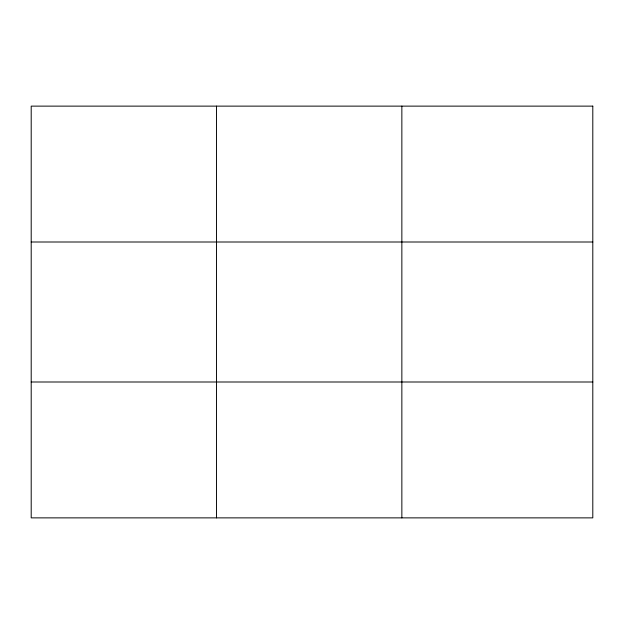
<?xml version="1.0" encoding="UTF-8"?>
<svg xmlns="http://www.w3.org/2000/svg" width="624" height="624" viewBox="0 0 624 624"><rect width="100%" height="100%" fill="white"/><g stroke="black" fill="none" stroke-linecap="round" stroke-linejoin="round"><path stroke-width="0.94" d="M216.528 106.127L216.528 517.873M401.856 106.127L401.856 517.873M31.2 242.003L592.8 242.003M31.2 381.997L592.8 381.997M592.8 106.127L592.8 517.873L31.2 517.873L31.2 106.127L592.8 106.127"/></g></svg>
